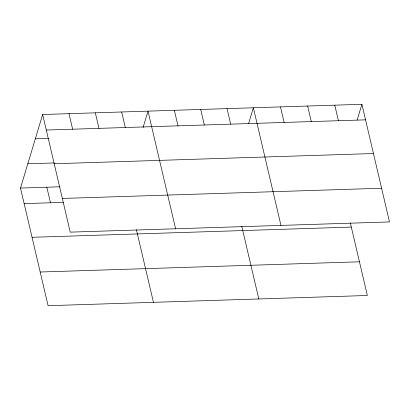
<?xml version="1.0" encoding="UTF-8"?>
<svg xmlns="http://www.w3.org/2000/svg" width="410" height="410" viewBox="0 0 410 410"><rect width="100%" height="100%" fill="white"/><g stroke="black" fill="none" stroke-linecap="round" stroke-linejoin="round"><path stroke-width="0.61" d="M350.319 222.881L367.35 295.492L48.093 305.701L20.5 188.067L42.65 114.508L361.907 104.299L389.5 221.933L70.243 232.142L42.65 114.508M143.075 127.525L148.005 111.141L175.598 228.77M248.609 123.548L253.359 107.768L280.952 225.403M357.156 120.079L361.907 104.299M46.299 130.052L365.556 119.843M35.342 138.785L48.513 138.36M27.808 163.795L54.151 162.949M54.202 163.744L373.459 153.535M20.5 188.067L60.009 186.806M62.34 198.45L381.597 188.241M24.144 203.616L63.652 202.35M32.047 237.303L351.303 227.094M40.19 272.014L359.447 261.8M334.77 105.165L338.419 120.709M307.633 106.036L311.282 121.58M280.496 106.902L284.145 122.446M227.022 108.614L230.671 124.158M241.772 226.356L258.802 298.962M200.685 109.455L204.329 124.999M174.347 110.295L177.991 125.844M121.667 111.981L125.316 127.525M136.417 229.723L153.448 302.334M95.33 112.822L98.974 128.371M68.993 113.667L72.637 129.212M46.837 187.226L50.486 202.771"/></g></svg>
